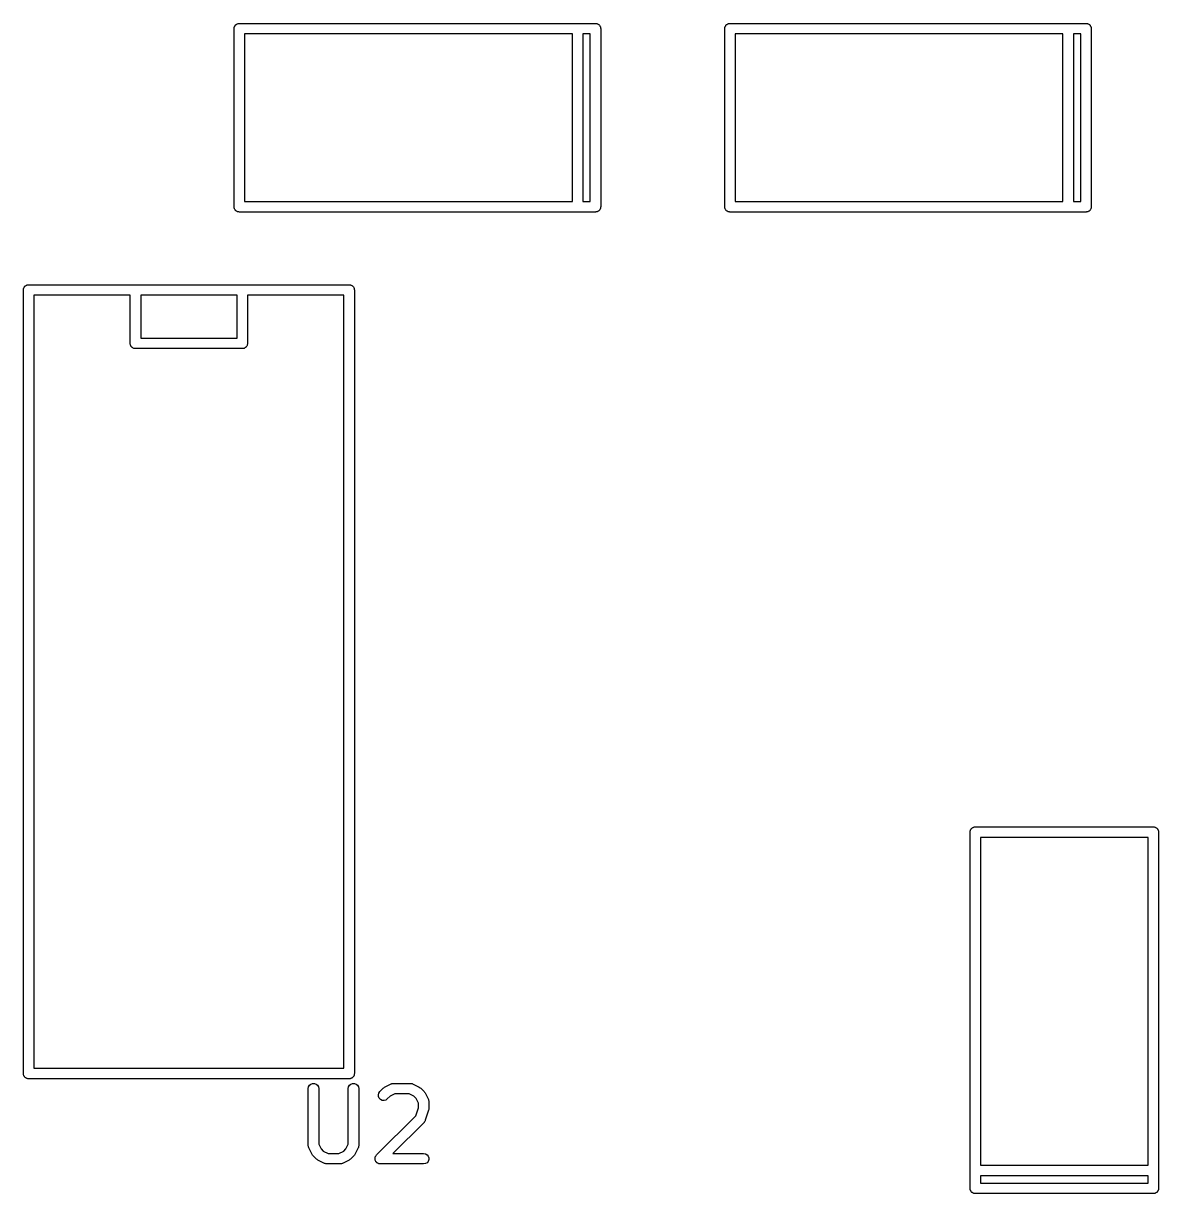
# Model space of a CAD drawing. Extents: x -2.5 to 29.1, y -2.1 to 32.5.
# Drawn here: x 12.88 to 29.07, y 12.38 to 29.07 of the extents above; entities that cross this region are included whole.
import ezdxf

# ---------------------------------------------------------------- set-up
doc = ezdxf.new("R2010")
doc.units = 0
doc.header["$MEASUREMENT"] = 0
doc.layers.add('BLACK', color=7, linetype='CONTINUOUS')

msp = doc.modelspace()

# ---------------------------------------------------------------- linework, layer by layer
at = {"layer": 'Black'}
for p, q in [((15.895, 29.0375), (15.8993, 29.0425)), ((15.8993, 29.0425), (15.9025, 29.0482)), ((15.9025, 29.0482), (15.9076, 29.0524)), ((15.9076, 29.0524), (15.9118, 29.0575)), ((15.9118, 29.0575), (15.9175, 29.0607)), ((15.9175, 29.0607), (15.9225, 29.065)), ((15.9225, 29.065), (15.9287, 29.0672)), ((15.9287, 29.0672), (15.9343, 29.0705)), ((15.9343, 29.0705), (15.9408, 29.0716)), ((15.9408, 29.0716), (15.947, 29.0739)), ((15.947, 29.0739), (15.9535, 29.0739)), ((15.9535, 29.0739), (15.96, 29.075)), ((15.96, 29.075), (18.5, 29.075)), ((18.5, 29.075), (21.04, 29.075)), ((21.04, 29.075), (21.0465, 29.0739)), ((21.0465, 29.0739), (21.053, 29.0739)), ((21.053, 29.0739), (21.0592, 29.0716)), ((21.0592, 29.0716), (21.0657, 29.0705)), ((21.0657, 29.0705), (21.0713, 29.0672)), ((21.0713, 29.0672), (21.0775, 29.065)), ((21.0775, 29.065), (21.0825, 29.0607)), ((21.0825, 29.0607), (21.0882, 29.0575)), ((21.0882, 29.0575), (21.0924, 29.0524)), ((21.0924, 29.0524), (21.0975, 29.0482)), ((21.0975, 29.0482), (21.1007, 29.0425)), ((21.1007, 29.0425), (21.105, 29.0375)), ((22.895, 29.0375), (22.8993, 29.0425)), ((22.8993, 29.0425), (22.9025, 29.0482)), ((22.9025, 29.0482), (22.9076, 29.0524)), ((22.9076, 29.0524), (22.9118, 29.0575)), ((22.9118, 29.0575), (22.9175, 29.0607)), ((22.9175, 29.0607), (22.9225, 29.065)), ((22.9225, 29.065), (22.9287, 29.0672)), ((22.9287, 29.0672), (22.9343, 29.0705)), ((22.9343, 29.0705), (22.9408, 29.0716)), ((22.9408, 29.0716), (22.947, 29.0739)), ((22.947, 29.0739), (22.9535, 29.0739)), ((22.9535, 29.0739), (22.96, 29.075)), ((22.96, 29.075), (25.5, 29.075)), ((25.5, 29.075), (28.04, 29.075)), ((28.04, 29.075), (28.0465, 29.0739)), ((28.0465, 29.0739), (28.053, 29.0739)), ((28.053, 29.0739), (28.0592, 29.0716)), ((28.0592, 29.0716), (28.0657, 29.0705)), ((28.0657, 29.0705), (28.0713, 29.0672)), ((28.0713, 29.0672), (28.0775, 29.065)), ((28.0775, 29.065), (28.0825, 29.0607)), ((28.0825, 29.0607), (28.0882, 29.0575)), ((28.0882, 29.0575), (28.0924, 29.0524)), ((28.0924, 29.0524), (28.0975, 29.0482)), ((28.0975, 29.0482), (28.1007, 29.0425)), ((28.1007, 29.0425), (28.105, 29.0375)), ((15.885, 29), (15.8861, 29.0065)), ((15.885, 26.46), (15.885, 29)), ((15.8861, 29.013), (15.8884, 29.0192)), ((15.8861, 29.0065), (15.8861, 29.013)), ((15.8884, 29.0192), (15.8895, 29.0257)), ((15.8895, 29.0257), (15.8928, 29.0313)), ((15.8928, 29.0313), (15.895, 29.0375)), ((18.5, 28.925), (16.035, 28.925)), ((16.035, 28.925), (16.035, 26.535)), ((20.711, 28.925), (18.5, 28.925)), ((20.711, 26.535), (20.711, 28.925)), ((20.861, 28.925), (20.861, 26.535)), ((20.965, 28.925), (20.861, 28.925)), ((20.965, 26.535), (20.965, 28.925)), ((21.105, 29.0375), (21.1072, 29.0313)), ((21.1072, 29.0313), (21.1105, 29.0257)), ((21.1105, 29.0257), (21.1116, 29.0192)), ((21.1116, 29.0192), (21.1139, 29.013)), ((21.1139, 29.013), (21.1139, 29.0065)), ((21.1139, 29.0065), (21.115, 29)), ((21.115, 29), (21.115, 26.46)), ((22.885, 29), (22.8861, 29.0065)), ((22.885, 26.46), (22.885, 29)), ((22.8861, 29.013), (22.8884, 29.0192)), ((22.8861, 29.0065), (22.8861, 29.013)), ((22.8884, 29.0192), (22.8895, 29.0257)), ((22.8895, 29.0257), (22.8928, 29.0313)), ((22.8928, 29.0313), (22.895, 29.0375)), ((25.5, 28.925), (23.035, 28.925)), ((23.035, 28.925), (23.035, 26.535)), ((27.711, 28.925), (25.5, 28.925)), ((27.711, 26.535), (27.711, 28.925)), ((27.861, 28.925), (27.861, 26.535)), ((27.965, 28.925), (27.861, 28.925)), ((27.965, 26.535), (27.965, 28.925)), ((28.105, 29.0375), (28.1072, 29.0313)), ((28.1072, 29.0313), (28.1105, 29.0257)), ((28.1105, 29.0257), (28.1116, 29.0192)), ((28.1116, 29.0192), (28.1139, 29.013)), ((28.1139, 29.013), (28.1139, 29.0065)), ((28.1139, 29.0065), (28.115, 29)), ((28.115, 29), (28.115, 26.46)), ((15.8861, 26.4535), (15.885, 26.46)), ((15.8861, 26.447), (15.8861, 26.4535)), ((15.8884, 26.4408), (15.8861, 26.447)), ((15.8895, 26.4343), (15.8884, 26.4408)), ((15.8928, 26.4287), (15.8895, 26.4343)), ((15.895, 26.4225), (15.8928, 26.4287)), ((15.8993, 26.4175), (15.895, 26.4225)), ((15.9025, 26.4118), (15.8993, 26.4175)), ((15.9076, 26.4076), (15.9025, 26.4118)), ((15.9118, 26.4025), (15.9076, 26.4076)), ((15.9175, 26.3993), (15.9118, 26.4025)), ((15.9225, 26.395), (15.9175, 26.3993)), ((15.9287, 26.3928), (15.9225, 26.395)), ((15.9343, 26.3895), (15.9287, 26.3928)), ((15.9408, 26.3884), (15.9343, 26.3895)), ((15.947, 26.3861), (15.9408, 26.3884)), ((15.9535, 26.3861), (15.947, 26.3861)), ((15.96, 26.385), (15.9535, 26.3861)), ((18.5, 26.385), (15.96, 26.385)), ((16.035, 26.535), (18.5, 26.535)), ((18.5, 26.535), (20.711, 26.535)), ((21.04, 26.385), (18.5, 26.385)), ((20.861, 26.535), (20.965, 26.535)), ((21.0465, 26.3861), (21.04, 26.385)), ((21.053, 26.3861), (21.0465, 26.3861)), ((21.0592, 26.3884), (21.053, 26.3861)), ((21.0657, 26.3895), (21.0592, 26.3884)), ((21.0713, 26.3928), (21.0657, 26.3895)), ((21.0775, 26.395), (21.0713, 26.3928)), ((21.0825, 26.3993), (21.0775, 26.395)), ((21.0882, 26.4025), (21.0825, 26.3993)), ((21.0924, 26.4076), (21.0882, 26.4025)), ((21.0975, 26.4118), (21.0924, 26.4076)), ((21.1007, 26.4175), (21.0975, 26.4118)), ((21.105, 26.4225), (21.1007, 26.4175)), ((21.1072, 26.4287), (21.105, 26.4225)), ((21.1105, 26.4343), (21.1072, 26.4287)), ((21.1116, 26.4408), (21.1105, 26.4343)), ((21.1139, 26.447), (21.1116, 26.4408)), ((21.115, 26.46), (21.1139, 26.4535)), ((21.1139, 26.4535), (21.1139, 26.447)), ((22.8861, 26.4535), (22.885, 26.46)), ((22.8861, 26.447), (22.8861, 26.4535)), ((22.8884, 26.4408), (22.8861, 26.447)), ((22.8895, 26.4343), (22.8884, 26.4408)), ((22.8928, 26.4287), (22.8895, 26.4343)), ((22.895, 26.4225), (22.8928, 26.4287)), ((22.8993, 26.4175), (22.895, 26.4225)), ((22.9025, 26.4118), (22.8993, 26.4175)), ((22.9076, 26.4076), (22.9025, 26.4118)), ((22.9118, 26.4025), (22.9076, 26.4076)), ((22.9175, 26.3993), (22.9118, 26.4025)), ((22.9225, 26.395), (22.9175, 26.3993)), ((22.9287, 26.3928), (22.9225, 26.395)), ((22.9343, 26.3895), (22.9287, 26.3928)), ((22.9408, 26.3884), (22.9343, 26.3895)), ((22.947, 26.3861), (22.9408, 26.3884)), ((22.9535, 26.3861), (22.947, 26.3861)), ((22.96, 26.385), (22.9535, 26.3861)), ((25.5, 26.385), (22.96, 26.385)), ((23.035, 26.535), (25.5, 26.535)), ((25.5, 26.535), (27.711, 26.535)), ((28.04, 26.385), (25.5, 26.385)), ((27.861, 26.535), (27.965, 26.535)), ((28.0465, 26.3861), (28.04, 26.385)), ((28.053, 26.3861), (28.0465, 26.3861)), ((28.0592, 26.3884), (28.053, 26.3861)), ((28.0657, 26.3895), (28.0592, 26.3884)), ((28.0713, 26.3928), (28.0657, 26.3895)), ((28.0775, 26.395), (28.0713, 26.3928)), ((28.0825, 26.3993), (28.0775, 26.395)), ((28.0882, 26.4025), (28.0825, 26.3993)), ((28.0924, 26.4076), (28.0882, 26.4025)), ((28.0975, 26.4118), (28.0924, 26.4076)), ((28.1007, 26.4175), (28.0975, 26.4118)), ((28.105, 26.4225), (28.1007, 26.4175)), ((28.1072, 26.4287), (28.105, 26.4225)), ((28.1105, 26.4343), (28.1072, 26.4287)), ((28.1116, 26.4408), (28.1105, 26.4343)), ((28.1139, 26.447), (28.1116, 26.4408)), ((28.115, 26.46), (28.1139, 26.4535)), ((28.1139, 26.4535), (28.1139, 26.447)), ((12.879, 25.273), (12.8801, 25.2795)), ((12.879, 14.097), (12.879, 25.273)), ((12.8801, 25.286), (12.8824, 25.2922)), ((12.8801, 25.2795), (12.8801, 25.286)), ((12.8824, 25.2922), (12.8835, 25.2987)), ((12.8835, 25.2987), (12.8868, 25.3043)), ((12.8868, 25.3043), (12.889, 25.3105)), ((12.889, 25.3105), (12.8933, 25.3155)), ((12.8933, 25.3155), (12.8965, 25.3212)), ((12.8965, 25.3212), (12.9016, 25.3254)), ((12.9016, 25.3254), (12.9058, 25.3305)), ((12.9058, 25.3305), (12.9115, 25.3337)), ((12.9115, 25.3337), (12.9165, 25.338)), ((12.9165, 25.338), (12.9227, 25.3402)), ((12.9227, 25.3402), (12.9283, 25.3435)), ((12.9283, 25.3435), (12.9348, 25.3446)), ((12.9348, 25.3446), (12.941, 25.3469)), ((12.941, 25.3469), (12.9475, 25.3469)), ((12.9475, 25.3469), (12.954, 25.348)), ((12.954, 25.348), (17.526, 25.348)), ((17.526, 25.348), (17.5325, 25.3469)), ((17.5325, 25.3469), (17.539, 25.3469)), ((17.539, 25.3469), (17.5452, 25.3446)), ((17.5452, 25.3446), (17.5517, 25.3435)), ((17.5517, 25.3435), (17.5573, 25.3402)), ((17.5573, 25.3402), (17.5635, 25.338)), ((17.5635, 25.338), (17.5685, 25.3337)), ((17.5685, 25.3337), (17.5742, 25.3305)), ((17.5742, 25.3305), (17.5784, 25.3254)), ((17.5784, 25.3254), (17.5835, 25.3212)), ((17.5835, 25.3212), (17.5867, 25.3155)), ((17.5867, 25.3155), (17.591, 25.3105)), ((17.591, 25.3105), (17.5932, 25.3043)), ((17.5932, 25.3043), (17.5965, 25.2987)), ((17.5965, 25.2987), (17.5976, 25.2922)), ((17.5976, 25.2922), (17.5999, 25.286)), ((17.5999, 25.286), (17.5999, 25.2795)), ((17.5999, 25.2795), (17.601, 25.273)), ((17.601, 25.273), (17.601, 14.097)), ((14.403, 25.198), (13.029, 25.198)), ((13.029, 25.198), (13.029, 14.172)), ((14.403, 24.511), (14.403, 25.198)), ((14.553, 25.198), (14.553, 24.586)), ((15.927, 25.198), (14.553, 25.198)), ((15.927, 24.586), (15.927, 25.198)), ((16.077, 25.198), (16.077, 24.511)), ((17.451, 25.198), (16.077, 25.198)), ((17.451, 14.172), (17.451, 25.198)), ((14.553, 24.586), (15.927, 24.586)), ((14.4041, 24.5045), (14.403, 24.511)), ((14.4041, 24.498), (14.4041, 24.5045)), ((14.4064, 24.4918), (14.4041, 24.498)), ((14.4075, 24.4853), (14.4064, 24.4918)), ((14.4108, 24.4797), (14.4075, 24.4853)), ((14.413, 24.4735), (14.4108, 24.4797)), ((14.4173, 24.4685), (14.413, 24.4735)), ((14.4205, 24.4628), (14.4173, 24.4685)), ((14.4256, 24.4586), (14.4205, 24.4628)), ((14.4298, 24.4535), (14.4256, 24.4586)), ((14.4355, 24.4503), (14.4298, 24.4535)), ((14.4405, 24.446), (14.4355, 24.4503)), ((14.4467, 24.4438), (14.4405, 24.446)), ((14.4523, 24.4405), (14.4467, 24.4438)), ((14.4588, 24.4394), (14.4523, 24.4405)), ((14.465, 24.4371), (14.4588, 24.4394)), ((14.4715, 24.4371), (14.465, 24.4371)), ((14.478, 24.436), (14.4715, 24.4371)), ((16.002, 24.436), (14.478, 24.436)), ((16.0085, 24.4371), (16.002, 24.436)), ((16.015, 24.4371), (16.0085, 24.4371)), ((16.0212, 24.4394), (16.015, 24.4371)), ((16.0277, 24.4405), (16.0212, 24.4394)), ((16.0333, 24.4438), (16.0277, 24.4405)), ((16.0395, 24.446), (16.0333, 24.4438)), ((16.0445, 24.4503), (16.0395, 24.446)), ((16.0502, 24.4535), (16.0445, 24.4503)), ((16.0544, 24.4586), (16.0502, 24.4535)), ((16.0595, 24.4628), (16.0544, 24.4586)), ((16.0627, 24.4685), (16.0595, 24.4628)), ((16.067, 24.4735), (16.0627, 24.4685)), ((16.0692, 24.4797), (16.067, 24.4735)), ((16.0725, 24.4853), (16.0692, 24.4797)), ((16.0736, 24.4918), (16.0725, 24.4853)), ((16.0759, 24.498), (16.0736, 24.4918)), ((16.077, 24.511), (16.0759, 24.5045)), ((16.0759, 24.5045), (16.0759, 24.498)), ((26.385, 17.54), (26.3861, 17.5465)), ((26.385, 15), (26.385, 17.54)), ((26.3861, 17.553), (26.3884, 17.5592)), ((26.3861, 17.5465), (26.3861, 17.553)), ((26.3884, 17.5592), (26.3895, 17.5657)), ((26.3895, 17.5657), (26.3928, 17.5713)), ((26.3928, 17.5713), (26.395, 17.5775)), ((26.395, 17.5775), (26.3993, 17.5825)), ((26.3993, 17.5825), (26.4025, 17.5882)), ((26.4025, 17.5882), (26.4076, 17.5924)), ((26.4076, 17.5924), (26.4118, 17.5975)), ((26.4118, 17.5975), (26.4175, 17.6007)), ((26.4175, 17.6007), (26.4225, 17.605)), ((26.4225, 17.605), (26.4287, 17.6072)), ((26.4287, 17.6072), (26.4343, 17.6105)), ((26.4343, 17.6105), (26.4408, 17.6116)), ((26.4408, 17.6116), (26.447, 17.6139)), ((26.447, 17.6139), (26.4535, 17.6139)), ((26.4535, 17.6139), (26.46, 17.615)), ((26.46, 17.615), (29, 17.615)), ((29, 17.615), (29.0065, 17.6139)), ((29.0065, 17.6139), (29.013, 17.6139)), ((29.013, 17.6139), (29.0192, 17.6116)), ((29.0192, 17.6116), (29.0257, 17.6105)), ((29.0257, 17.6105), (29.0313, 17.6072)), ((29.0313, 17.6072), (29.0375, 17.605)), ((29.0375, 17.605), (29.0425, 17.6007)), ((29.0425, 17.6007), (29.0482, 17.5975)), ((29.0482, 17.5975), (29.0524, 17.5924)), ((29.0524, 17.5924), (29.0575, 17.5882)), ((29.0575, 17.5882), (29.0607, 17.5825)), ((29.0607, 17.5825), (29.065, 17.5775)), ((29.065, 17.5775), (29.0672, 17.5713)), ((29.0672, 17.5713), (29.0705, 17.5657)), ((29.0705, 17.5657), (29.0716, 17.5592)), ((29.0716, 17.5592), (29.0739, 17.553)), ((29.0739, 17.553), (29.0739, 17.5465)), ((29.0739, 17.5465), (29.075, 17.54)), ((29.075, 17.54), (29.075, 15)), ((26.535, 17.465), (26.535, 15)), ((28.925, 17.465), (26.535, 17.465)), ((28.925, 15), (28.925, 17.465)), ((26.385, 12.46), (26.385, 15)), ((26.535, 15), (26.535, 12.789)), ((28.925, 12.789), (28.925, 15)), ((29.075, 15), (29.075, 12.46)), ((12.8801, 14.0905), (12.879, 14.097)), ((12.8801, 14.084), (12.8801, 14.0905)), ((12.8824, 14.0778), (12.8801, 14.084)), ((12.8835, 14.0713), (12.8824, 14.0778)), ((12.8868, 14.0657), (12.8835, 14.0713)), ((12.889, 14.0595), (12.8868, 14.0657)), ((12.8933, 14.0545), (12.889, 14.0595)), ((12.8965, 14.0488), (12.8933, 14.0545)), ((12.9016, 14.0446), (12.8965, 14.0488)), ((12.9058, 14.0395), (12.9016, 14.0446)), ((12.9115, 14.0363), (12.9058, 14.0395)), ((12.9165, 14.032), (12.9115, 14.0363)), ((12.9227, 14.0298), (12.9165, 14.032)), ((12.9283, 14.0265), (12.9227, 14.0298)), ((12.9348, 14.0254), (12.9283, 14.0265)), ((12.941, 14.0231), (12.9348, 14.0254)), ((12.9475, 14.0231), (12.941, 14.0231)), ((12.954, 14.022), (12.9475, 14.0231)), ((17.526, 14.022), (12.954, 14.022)), ((13.029, 14.172), (17.451, 14.172)), ((17.5325, 14.0231), (17.526, 14.022)), ((17.539, 14.0231), (17.5325, 14.0231)), ((17.5452, 14.0254), (17.539, 14.0231)), ((17.5517, 14.0265), (17.5452, 14.0254)), ((17.5573, 14.0298), (17.5517, 14.0265)), ((17.5635, 14.032), (17.5573, 14.0298)), ((17.5685, 14.0363), (17.5635, 14.032)), ((17.5742, 14.0395), (17.5685, 14.0363)), ((17.5784, 14.0446), (17.5742, 14.0395)), ((17.5835, 14.0488), (17.5784, 14.0446)), ((17.5867, 14.0545), (17.5835, 14.0488)), ((17.591, 14.0595), (17.5867, 14.0545)), ((17.5932, 14.0657), (17.591, 14.0595)), ((17.5965, 14.0713), (17.5932, 14.0657)), ((17.5976, 14.0778), (17.5965, 14.0713)), ((17.5999, 14.084), (17.5976, 14.0778)), ((17.601, 14.097), (17.5999, 14.0905)), ((17.5999, 14.0905), (17.5999, 14.084)), ((16.9431, 13.8826), (16.9476, 13.9083)), ((16.9431, 13.0731), (16.9431, 13.8826)), ((16.9476, 13.9083), (16.9606, 13.9308)), ((16.9606, 13.9308), (16.9806, 13.9476)), ((16.9806, 13.9476), (17.0051, 13.9565)), ((17.0051, 13.9565), (17.0311, 13.9565)), ((17.0311, 13.9565), (17.0556, 13.9476)), ((17.0556, 13.9476), (17.0755, 13.9308)), ((17.0755, 13.9308), (17.0886, 13.9083)), ((17.0886, 13.9083), (17.0931, 13.8826)), ((17.0931, 13.8826), (17.0931, 13.0908)), ((17.5145, 13.8826), (17.519, 13.9083)), ((17.5145, 13.0908), (17.5145, 13.8826)), ((17.519, 13.9083), (17.5321, 13.9308)), ((17.5321, 13.9308), (17.552, 13.9476)), ((17.552, 13.9476), (17.5765, 13.9565)), ((17.5765, 13.9565), (17.6025, 13.9565)), ((17.6025, 13.9565), (17.627, 13.9476)), ((17.627, 13.9476), (17.647, 13.9308)), ((17.647, 13.9308), (17.66, 13.9083)), ((17.66, 13.9083), (17.6645, 13.8826)), ((17.6645, 13.8826), (17.6645, 13.0731)), ((17.9651, 13.8404), (18.0127, 13.888)), ((18.0127, 13.888), (18.0225, 13.8949)), ((18.0225, 13.8949), (18.0322, 13.9021)), ((18.0322, 13.9021), (18.1274, 13.9497)), ((18.1274, 13.9497), (18.1316, 13.9509)), ((18.1316, 13.9509), (18.1353, 13.9531)), ((18.1353, 13.9531), (18.144, 13.9546)), ((18.144, 13.9546), (18.1524, 13.9571)), ((18.1524, 13.9571), (18.1567, 13.9569)), ((18.1567, 13.9569), (18.161, 13.9576)), ((18.161, 13.9576), (18.399, 13.9576)), ((18.399, 13.9576), (18.4033, 13.9569)), ((18.4033, 13.9569), (18.4076, 13.9571)), ((18.4076, 13.9571), (18.416, 13.9546)), ((18.416, 13.9546), (18.4247, 13.9531)), ((18.4247, 13.9531), (18.4284, 13.9509)), ((18.4284, 13.9509), (18.4326, 13.9497)), ((18.4326, 13.9497), (18.5278, 13.9021)), ((18.5278, 13.9021), (18.5375, 13.8949)), ((18.5375, 13.8949), (18.5473, 13.888)), ((18.5473, 13.888), (18.5949, 13.8404)), ((17.9434, 13.7939), (17.9501, 13.8191)), ((17.9457, 13.768), (17.9434, 13.7939)), ((17.9567, 13.7444), (17.9457, 13.768)), ((17.9501, 13.8191), (17.9651, 13.8404)), ((17.9751, 13.7259), (17.9567, 13.7444)), ((17.9987, 13.7149), (17.9751, 13.7259)), ((18.0246, 13.7127), (17.9987, 13.7149)), ((18.0498, 13.7194), (18.0246, 13.7127)), ((18.0711, 13.7343), (18.0498, 13.7194)), ((18.1101, 13.7734), (18.0711, 13.7343)), ((18.1787, 13.8076), (18.1101, 13.7734)), ((18.3813, 13.8076), (18.1787, 13.8076)), ((18.4499, 13.7734), (18.3813, 13.8076)), ((18.4803, 13.743), (18.4499, 13.7734)), ((18.5145, 13.6744), (18.4803, 13.743)), ((18.5949, 13.8404), (18.6018, 13.8306)), ((18.6018, 13.8306), (18.609, 13.8209)), ((18.609, 13.8209), (18.6566, 13.7257)), ((18.6566, 13.7257), (18.6578, 13.7215)), ((18.6578, 13.7215), (18.66, 13.7178)), ((18.66, 13.7178), (18.6615, 13.7091)), ((18.6615, 13.7091), (18.664, 13.7007)), ((18.664, 13.7007), (18.6638, 13.6964)), ((18.6638, 13.6964), (18.6645, 13.6921)), ((18.6645, 13.6921), (18.6645, 13.5969)), ((18.4764, 13.4946), (18.5145, 13.6091)), ((18.5145, 13.6091), (18.5145, 13.6744)), ((18.6607, 13.5732), (18.6131, 13.4303)), ((18.6624, 13.5851), (18.6607, 13.5732)), ((18.6645, 13.5969), (18.6624, 13.5851)), ((17.9174, 12.9357), (18.4764, 13.4946)), ((18.5949, 13.401), (18.1515, 12.9576)), ((18.5974, 13.4046), (18.5949, 13.401)), ((18.6007, 13.4074), (18.5974, 13.4046)), ((18.6048, 13.4151), (18.6007, 13.4074)), ((18.6099, 13.4224), (18.6048, 13.4151)), ((18.611, 13.4265), (18.6099, 13.4224)), ((18.6131, 13.4303), (18.611, 13.4265)), ((16.9438, 13.0688), (16.9431, 13.0731)), ((16.9436, 13.0645), (16.9438, 13.0688)), ((16.9461, 13.0561), (16.9436, 13.0645)), ((16.9476, 13.0474), (16.9461, 13.0561)), ((16.9498, 13.0437), (16.9476, 13.0474)), ((16.951, 13.0396), (16.9498, 13.0437)), ((16.9986, 12.9443), (16.951, 13.0396)), ((17.0931, 13.0908), (17.1274, 13.0223)), ((17.1274, 13.0223), (17.1578, 12.9919)), ((17.4499, 12.9919), (17.4803, 13.0223)), ((17.4803, 13.0223), (17.5145, 13.0908)), ((17.6566, 13.0396), (17.609, 12.9443)), ((17.6578, 13.0437), (17.6566, 13.0396)), ((17.66, 13.0474), (17.6578, 13.0437)), ((17.6615, 13.0561), (17.66, 13.0474)), ((17.664, 13.0645), (17.6615, 13.0561)), ((17.6645, 13.0731), (17.6638, 13.0688)), ((17.6638, 13.0688), (17.664, 13.0645)), ((17.0058, 12.9347), (16.9986, 12.9443)), ((17.0127, 12.9248), (17.0058, 12.9347)), ((17.0603, 12.8772), (17.0127, 12.9248)), ((17.0701, 12.8703), (17.0603, 12.8772)), ((17.0798, 12.8632), (17.0701, 12.8703)), ((17.175, 12.8155), (17.0798, 12.8632)), ((17.1578, 12.9919), (17.2263, 12.9576)), ((17.2263, 12.9576), (17.3813, 12.9576)), ((17.3813, 12.9576), (17.4499, 12.9919)), ((17.5278, 12.8632), (17.4326, 12.8155)), ((17.5375, 12.8703), (17.5278, 12.8632)), ((17.5473, 12.8772), (17.5375, 12.8703)), ((17.5949, 12.9248), (17.5473, 12.8772)), ((17.6018, 12.9347), (17.5949, 12.9248)), ((17.609, 12.9443), (17.6018, 12.9347)), ((17.8958, 12.8892), (17.8966, 12.8923)), ((17.8966, 12.8794), (17.8958, 12.8892)), ((17.8966, 12.8956), (17.9, 12.9049)), ((17.8966, 12.8923), (17.8966, 12.8956)), ((17.8966, 12.8696), (17.8966, 12.8794)), ((17.8977, 12.8665), (17.8966, 12.8696)), ((17.898, 12.8632), (17.8977, 12.8665)), ((17.9022, 12.8543), (17.898, 12.8632)), ((17.9, 12.9049), (17.9025, 12.9143)), ((17.9055, 12.8451), (17.9022, 12.8543)), ((17.9025, 12.9143), (17.9044, 12.917)), ((17.9044, 12.917), (17.9055, 12.9201)), ((17.9055, 12.9201), (17.9118, 12.9276)), ((17.9118, 12.9276), (17.9174, 12.9357)), ((18.1515, 12.9576), (18.5895, 12.9576)), ((18.5895, 12.9576), (18.6152, 12.9531)), ((18.6152, 12.9531), (18.6377, 12.9401)), ((18.6377, 12.9401), (18.6545, 12.9201)), ((18.6545, 12.9201), (18.6634, 12.8956)), ((18.6634, 12.8696), (18.6545, 12.8451)), ((18.6634, 12.8956), (18.6634, 12.8696)), ((17.1792, 12.8143), (17.175, 12.8155)), ((17.1829, 12.8121), (17.1792, 12.8143)), ((17.1916, 12.8106), (17.1829, 12.8121)), ((17.2, 12.8081), (17.1916, 12.8106)), ((17.2043, 12.8084), (17.2, 12.8081)), ((17.2086, 12.8076), (17.2043, 12.8084)), ((17.399, 12.8076), (17.2086, 12.8076)), ((17.4033, 12.8084), (17.399, 12.8076)), ((17.4076, 12.8081), (17.4033, 12.8084)), ((17.416, 12.8106), (17.4076, 12.8081)), ((17.4247, 12.8121), (17.416, 12.8106)), ((17.4284, 12.8143), (17.4247, 12.8121)), ((17.4326, 12.8155), (17.4284, 12.8143)), ((17.9076, 12.8426), (17.9055, 12.8451)), ((17.909, 12.8396), (17.9076, 12.8426)), ((17.916, 12.8327), (17.909, 12.8396)), ((17.9223, 12.8252), (17.916, 12.8327)), ((17.9251, 12.8235), (17.9223, 12.8252)), ((17.9275, 12.8212), (17.9251, 12.8235)), ((17.9363, 12.817), (17.9275, 12.8212)), ((17.9448, 12.8121), (17.9363, 12.817)), ((17.9481, 12.8116), (17.9448, 12.8121)), ((17.9511, 12.8102), (17.9481, 12.8116)), ((17.9608, 12.8093), (17.9511, 12.8102)), ((17.9705, 12.8076), (17.9608, 12.8093)), ((18.5895, 12.8076), (17.9705, 12.8076)), ((18.6152, 12.8121), (18.5895, 12.8076)), ((18.6377, 12.8252), (18.6152, 12.8121)), ((18.6545, 12.8451), (18.6377, 12.8252)), ((26.535, 12.789), (28.925, 12.789)), ((26.535, 12.639), (26.535, 12.535)), ((28.925, 12.639), (26.535, 12.639)), ((26.535, 12.535), (28.925, 12.535)), ((28.925, 12.535), (28.925, 12.639)), ((26.3861, 12.4535), (26.385, 12.46)), ((26.3861, 12.447), (26.3861, 12.4535)), ((26.3884, 12.4408), (26.3861, 12.447)), ((26.3895, 12.4343), (26.3884, 12.4408)), ((26.3928, 12.4287), (26.3895, 12.4343)), ((26.395, 12.4225), (26.3928, 12.4287)), ((26.3993, 12.4175), (26.395, 12.4225)), ((26.4025, 12.4118), (26.3993, 12.4175)), ((26.4076, 12.4076), (26.4025, 12.4118)), ((26.4118, 12.4025), (26.4076, 12.4076)), ((26.4175, 12.3993), (26.4118, 12.4025)), ((26.4225, 12.395), (26.4175, 12.3993)), ((26.4287, 12.3928), (26.4225, 12.395)), ((26.4343, 12.3895), (26.4287, 12.3928)), ((26.4408, 12.3884), (26.4343, 12.3895)), ((26.447, 12.3861), (26.4408, 12.3884)), ((26.4535, 12.3861), (26.447, 12.3861)), ((26.46, 12.385), (26.4535, 12.3861)), ((29, 12.385), (26.46, 12.385)), ((29.0065, 12.3861), (29, 12.385)), ((29.013, 12.3861), (29.0065, 12.3861)), ((29.0192, 12.3884), (29.013, 12.3861)), ((29.0257, 12.3895), (29.0192, 12.3884)), ((29.0313, 12.3928), (29.0257, 12.3895)), ((29.0375, 12.395), (29.0313, 12.3928)), ((29.0425, 12.3993), (29.0375, 12.395)), ((29.0482, 12.4025), (29.0425, 12.3993)), ((29.0524, 12.4076), (29.0482, 12.4025)), ((29.0575, 12.4118), (29.0524, 12.4076)), ((29.0607, 12.4175), (29.0575, 12.4118)), ((29.065, 12.4225), (29.0607, 12.4175)), ((29.0672, 12.4287), (29.065, 12.4225)), ((29.0705, 12.4343), (29.0672, 12.4287)), ((29.0716, 12.4408), (29.0705, 12.4343)), ((29.0739, 12.447), (29.0716, 12.4408)), ((29.075, 12.46), (29.0739, 12.4535)), ((29.0739, 12.4535), (29.0739, 12.447))]:
    msp.add_line(p, q, dxfattribs=at)

doc.saveas('drawing.dxf')
